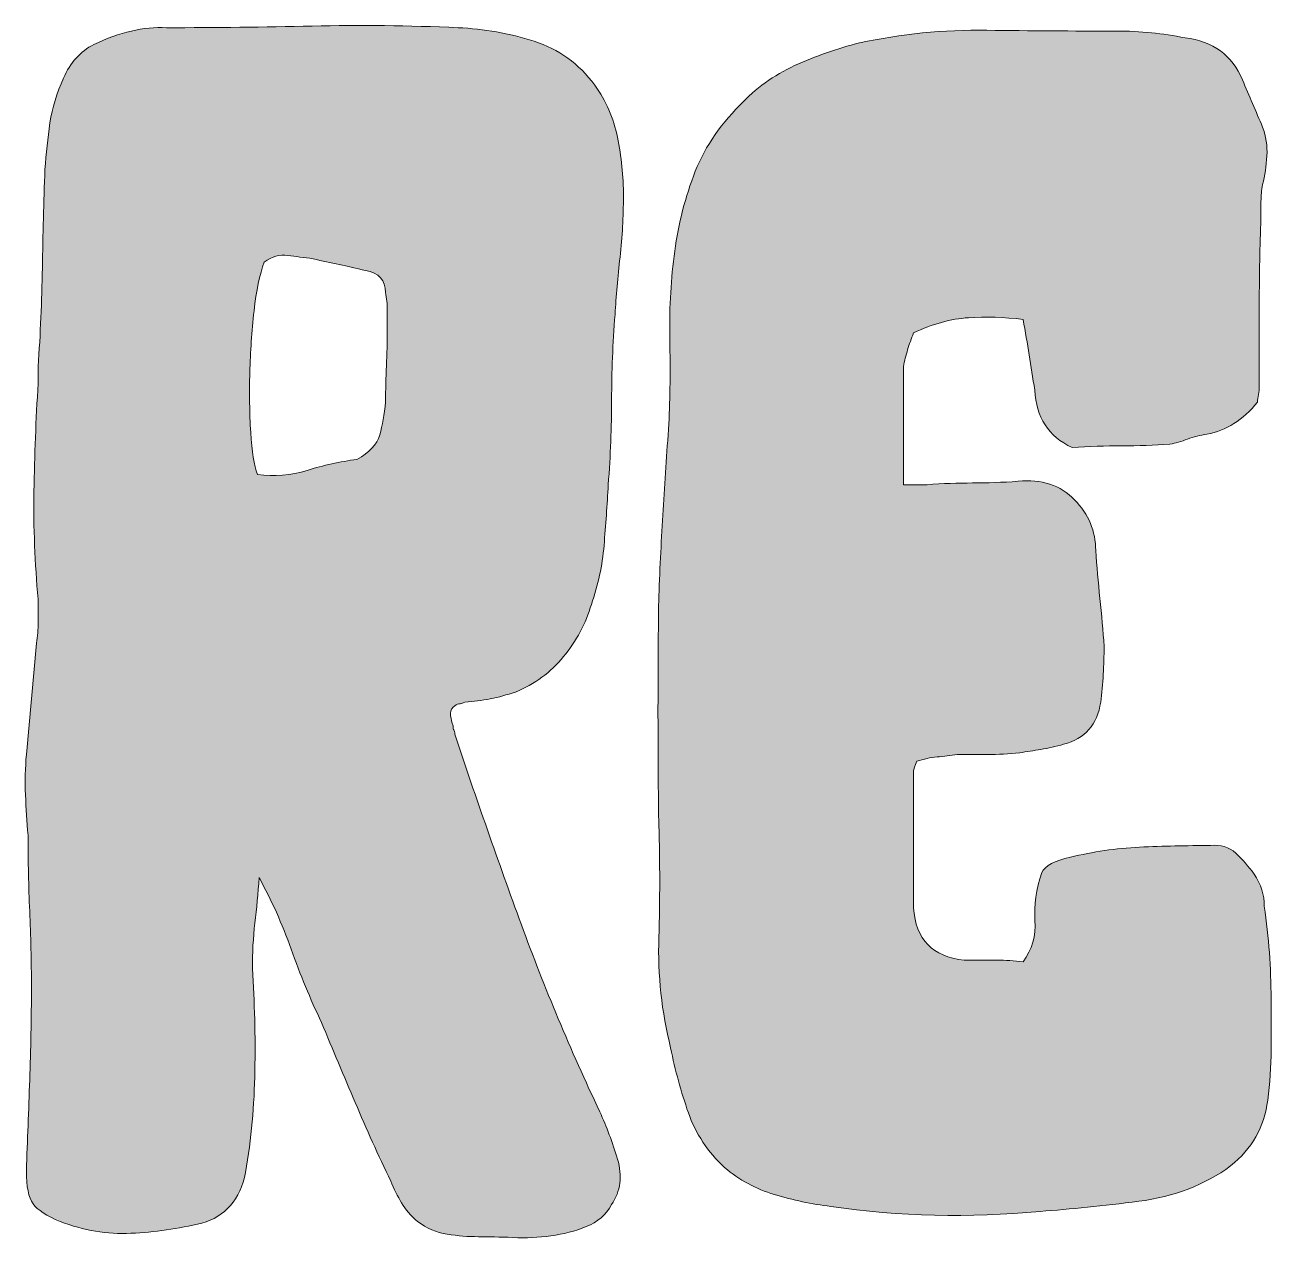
# Model space of a CAD drawing. Header units: inches. Extents: x 38 to 462, y -404 to -97.
# Drawn here: x 371.4 to 456.6, y -324.2 to -241.2 of the extents above; entities that cross this region are included whole.
import ezdxf

# ---------------------------------------------------------------- set-up
doc = ezdxf.new("R2010")
doc.units = ezdxf.units.IN
doc.header["$MEASUREMENT"] = 0
doc.layers.add('Layer 1', color=7, linetype='Continuous')

# ---------------------------------------------------------------- blocks, each defined once
blk = doc.blocks.new('block 3')
at = {"layer": 'Layer 1', "true_color": 0x0b0b0b}
h = blk.add_hatch(color=28, dxfattribs=at)
h.dxf.hatch_style = 2
edge = h.paths.add_edge_path()
edge.add_spline(control_points=[(400.791, -289.71), (402.25, -294.092), (403.771, -298.437), (405.348, -302.743), (406.923, -307.05), (408.711, -311.318), (410.711, -315.546), (411.173, -316.546), (411.577, -317.622), (411.922, -318.775), (412.268, -319.929), (412.133, -320.967), (411.518, -321.89), (411.133, -322.582), (410.556, -323.082), (409.789, -323.389), (409.018, -323.696), (408.212, -323.908), (407.365, -324.024), (406.519, -324.139), (405.653, -324.177), (404.771, -324.139), (403.886, -324.1), (403.099, -324.082), (402.406, -324.082), (401.713, -324.082), (401.002, -324.024), (400.273, -323.908), (399.54, -323.793), (398.868, -323.505), (398.253, -323.044), (397.792, -322.659), (397.426, -322.236), (397.158, -321.775), (396.887, -321.313), (396.638, -320.814), (396.409, -320.276), (395.562, -318.507), (394.754, -316.719), (393.987, -314.912), (393.216, -313.106), (392.448, -311.279), (391.679, -309.433), (390.91, -307.818), (390.218, -306.146), (389.603, -304.416), (388.986, -302.686), (388.257, -301.053), (387.411, -299.513), (387.335, -300.591), (387.238, -301.63), (387.124, -302.628), (387.008, -303.628), (386.949, -304.666), (386.949, -305.742), (387.103, -308.049), (387.162, -310.375), (387.124, -312.72), (387.084, -315.067), (386.874, -317.392), (386.488, -319.699), (386.103, -321.544), (385.105, -322.697), (383.49, -323.159), (381.874, -323.543), (380.261, -323.774), (378.646, -323.85), (377.031, -323.926), (375.416, -323.658), (373.801, -323.044), (372.878, -322.659), (372.261, -322.256), (371.956, -321.832), (371.647, -321.411), (371.495, -320.661), (371.495, -319.583), (371.571, -317.507), (371.647, -315.431), (371.724, -313.355), (371.8, -311.279), (371.84, -309.164), (371.84, -307.011), (371.84, -305.243), (371.8, -303.512), (371.724, -301.82), (371.647, -300.13), (371.61, -298.399), (371.61, -296.629), (371.533, -295.707), (371.474, -294.785), (371.436, -293.861), (371.396, -292.939), (371.417, -292.017), (371.495, -291.093), (371.495, -291.093), (372.186, -283.481), (372.186, -283.481), (372.261, -283.019), (372.301, -282.54), (372.301, -282.039), (372.301, -281.54), (372.301, -281.021), (372.301, -280.482), (372.072, -278.022), (371.973, -275.562), (372.013, -273.1), (372.051, -270.64), (372.148, -268.18), (372.301, -265.718), (372.301, -265.718), (372.301, -264.564), (372.301, -264.564), (372.455, -262.335), (372.55, -260.086), (372.59, -257.817), (372.628, -255.55), (372.685, -253.301), (372.762, -251.07), (372.838, -249.994), (372.954, -248.936), (373.11, -247.898), (373.262, -246.859), (373.571, -245.841), (374.032, -244.841), (374.493, -243.765), (375.186, -242.995), (376.109, -242.534), (377.875, -241.688), (379.529, -241.305), (381.068, -241.381), (384.45, -241.381), (387.775, -241.343), (391.045, -241.265), (394.311, -241.189), (397.637, -241.227), (401.023, -241.381), (402.789, -241.458), (404.52, -241.766), (406.213, -242.303), (407.902, -242.842), (409.288, -243.843), (410.364, -245.302), (411.133, -246.38), (411.651, -247.571), (411.922, -248.878), (412.19, -250.186), (412.327, -251.531), (412.327, -252.915), (412.327, -254.299), (412.249, -255.683), (412.095, -257.067), (411.939, -258.451), (411.825, -259.76), (411.75, -260.989), (411.594, -262.99), (411.518, -264.93), (411.518, -266.814), (411.518, -268.699), (411.44, -270.64), (411.288, -272.639), (411.211, -274.022), (411.114, -275.407), (411, -276.791), (410.884, -278.175), (410.596, -279.522), (410.134, -280.828), (409.749, -282.136), (409.113, -283.328), (408.231, -284.403), (407.346, -285.481), (406.249, -286.289), (404.944, -286.826), (403.79, -287.211), (402.638, -287.442), (401.484, -287.518), (401.328, -287.595), (401.195, -287.633), (401.079, -287.633), (400.964, -287.633), (400.829, -287.71), (400.675, -287.864), (400.521, -288.019), (400.463, -288.21), (400.502, -288.441), (400.54, -288.671), (400.599, -288.902), (400.675, -289.133), (400.675, -289.287), (400.694, -289.383), (400.734, -289.421), (400.772, -289.461), (400.791, -289.556), (400.791, -289.71)], knot_values=[0, 0, 0, 0, 1, 1, 1, 2, 2, 2, 3, 3, 3, 4, 4, 4, 5, 5, 5, 6, 6, 6, 7, 7, 7, 8, 8, 8, 9, 9, 9, 10, 10, 10, 11, 11, 11, 12, 12, 12, 13, 13, 13, 14, 14, 14, 15, 15, 15, 16, 16, 16, 17, 17, 17, 18, 18, 18, 19, 19, 19, 20, 20, 20, 21, 21, 21, 22, 22, 22, 23, 23, 23, 24, 24, 24, 25, 25, 25, 26, 26, 26, 27, 27, 27, 28, 28, 28, 29, 29, 29, 30, 30, 30, 31, 31, 31, 32, 32, 32, 33, 33, 33, 34, 34, 34, 35, 35, 35, 36, 36, 36, 37, 37, 37, 38, 38, 38, 39, 39, 39, 40, 40, 40, 41, 41, 41, 42, 42, 42, 43, 43, 43, 44, 44, 44, 45, 45, 45, 46, 46, 46, 47, 47, 47, 48, 48, 48, 49, 49, 49, 50, 50, 50, 51, 51, 51, 52, 52, 52, 53, 53, 53, 54, 54, 54, 55, 55, 55, 56, 56, 56, 57, 57, 57, 58, 58, 58, 59, 59, 59, 60, 60, 60, 61, 61, 61, 62, 62, 62, 63, 63, 63, 64, 64, 64, 64], degree=3, periodic=1)
edge = h.paths.add_edge_path()
edge.add_spline(control_points=[(394.101, -270.909), (394.947, -270.447), (395.465, -269.891), (395.659, -269.236), (395.849, -268.584), (395.985, -267.834), (396.061, -266.987), (396.061, -266.141), (396.08, -265.315), (396.12, -264.507), (396.158, -263.7), (396.177, -262.874), (396.177, -262.027), (396.177, -261.643), (396.177, -261.22), (396.177, -260.758), (396.177, -260.297), (396.137, -259.875), (396.061, -259.489), (396.061, -258.645), (395.6, -258.145), (394.678, -257.99), (394.061, -257.837), (393.467, -257.701), (392.89, -257.586), (392.313, -257.471), (391.717, -257.338), (391.102, -257.182), (390.485, -257.107), (389.91, -257.029), (389.373, -256.952), (388.834, -256.877), (388.295, -257.029), (387.758, -257.414), (387.449, -258.26), (387.219, -259.374), (387.065, -260.758), (386.911, -262.142), (386.815, -263.546), (386.777, -264.968), (386.737, -266.392), (386.758, -267.756), (386.836, -269.063), (386.911, -270.372), (387.065, -271.332), (387.297, -271.946), (388.449, -272.102), (389.584, -272.004), (390.7, -271.659), (391.812, -271.312), (392.949, -271.064), (394.101, -270.909)], knot_values=[0, 0, 0, 0, 1, 1, 1, 2, 2, 2, 3, 3, 3, 4, 4, 4, 5, 5, 5, 6, 6, 6, 7, 7, 7, 8, 8, 8, 9, 9, 9, 10, 10, 10, 11, 11, 11, 12, 12, 12, 13, 13, 13, 14, 14, 14, 15, 15, 15, 16, 16, 16, 17, 17, 17, 17], degree=3, periodic=1)
h = blk.add_hatch(color=28, dxfattribs=at)
h.dxf.hatch_style = 2
edge = h.paths.add_edge_path()
edge.add_spline(control_points=[(455.694, -266.987), (454.694, -268.218), (453.542, -268.947), (452.234, -269.178), (451.773, -269.256), (451.329, -269.372), (450.907, -269.524), (450.484, -269.679), (450.08, -269.795), (449.697, -269.871), (448.619, -269.948), (447.523, -269.986), (446.409, -269.986), (445.293, -269.986), (444.16, -270.025), (443.006, -270.101), (441.391, -269.334), (440.545, -268.025), (440.469, -266.179), (440.315, -265.334), (440.18, -264.527), (440.067, -263.758), (439.951, -262.99), (439.816, -262.182), (439.662, -261.335), (438.353, -261.182), (437.104, -261.144), (435.914, -261.22), (434.72, -261.297), (433.471, -261.643), (432.165, -262.258), (432.01, -262.643), (431.877, -263.027), (431.761, -263.411), (431.645, -263.796), (431.549, -264.181), (431.473, -264.564), (431.473, -264.564), (431.473, -272.639), (431.473, -272.639), (431.473, -272.639), (433.088, -272.639), (433.088, -272.639), (434.164, -272.563), (435.202, -272.523), (436.202, -272.523), (437.201, -272.523), (438.239, -272.485), (439.315, -272.408), (440.93, -272.254), (442.217, -272.679), (443.179, -273.677), (444.141, -274.677), (444.622, -275.83), (444.622, -277.137), (444.697, -278.215), (444.794, -279.31), (444.91, -280.424), (445.026, -281.54), (445.121, -282.635), (445.199, -283.711), (445.199, -284.328), (445.178, -284.962), (445.142, -285.615), (445.102, -286.269), (445.043, -286.904), (444.967, -287.518), (444.737, -289.057), (443.891, -290.017), (442.429, -290.401), (441.89, -290.556), (441.372, -290.672), (440.873, -290.748), (440.372, -290.825), (439.892, -290.903), (439.431, -290.978), (438.662, -291.055), (437.931, -291.093), (437.241, -291.093), (436.548, -291.093), (435.855, -291.093), (435.164, -291.093), (434.703, -291.171), (434.24, -291.229), (433.779, -291.267), (433.318, -291.306), (432.856, -291.402), (432.395, -291.554), (432.24, -291.863), (432.165, -292.093), (432.165, -292.247), (432.165, -292.247), (432.165, -301.59), (432.165, -301.59), (432.317, -303.743), (433.471, -304.935), (435.625, -305.165), (435.625, -305.165), (436.087, -305.165), (436.087, -305.165), (436.702, -305.165), (437.297, -305.165), (437.874, -305.165), (438.451, -305.165), (439.045, -305.205), (439.662, -305.28), (440.277, -304.436), (440.545, -303.492), (440.469, -302.455), (440.391, -301.417), (440.545, -300.321), (440.93, -299.167), (441.162, -298.706), (441.815, -298.36), (442.891, -298.13), (444.428, -297.745), (446.005, -297.515), (447.62, -297.437), (449.235, -297.362), (450.851, -297.322), (452.466, -297.322), (453.156, -297.246), (453.733, -297.419), (454.195, -297.841), (454.656, -298.265), (455.079, -298.746), (455.464, -299.283), (455.926, -299.975), (456.155, -300.706), (456.155, -301.474), (456.309, -302.552), (456.425, -303.608), (456.503, -304.646), (456.578, -305.684), (456.616, -306.743), (456.616, -307.818), (456.616, -308.972), (456.616, -310.125), (456.616, -311.279), (456.616, -312.432), (456.54, -313.585), (456.387, -314.738), (456.155, -316.584), (455.309, -318.084), (453.849, -319.237), (452.078, -320.545), (449.985, -321.353), (447.563, -321.659), (445.142, -321.968), (442.891, -322.198), (440.816, -322.351), (435.971, -322.813), (431.201, -322.697), (426.513, -322.006), (425.204, -321.852), (423.917, -321.583), (422.649, -321.198), (421.38, -320.814), (420.245, -320.2), (419.246, -319.352), (418.092, -318.276), (417.265, -317.027), (416.766, -315.604), (416.265, -314.181), (415.862, -312.702), (415.555, -311.163), (414.938, -308.703), (414.67, -306.186), (414.748, -303.608), (414.824, -301.033), (414.824, -298.475), (414.748, -295.938), (414.67, -290.787), (414.67, -285.557), (414.748, -280.251), (414.824, -278.253), (414.921, -276.291), (415.037, -274.369), (415.151, -272.447), (415.285, -270.487), (415.439, -268.486), (415.515, -266.64), (415.536, -264.738), (415.498, -262.776), (415.458, -260.816), (415.555, -258.895), (415.786, -257.009), (416.016, -255.127), (416.458, -253.301), (417.113, -251.531), (417.764, -249.763), (418.823, -248.148), (420.285, -246.687), (421.361, -245.533), (422.609, -244.63), (424.033, -243.975), (425.454, -243.324), (426.935, -242.804), (428.474, -242.419), (431.317, -241.804), (434.221, -241.516), (437.182, -241.554), (440.141, -241.594), (443.082, -241.612), (446.005, -241.612), (446.852, -241.612), (447.658, -241.651), (448.429, -241.726), (449.196, -241.804), (449.966, -241.919), (450.735, -242.073), (452.655, -242.303), (453.965, -243.266), (454.656, -244.957), (454.887, -245.495), (455.117, -246.034), (455.349, -246.571), (455.58, -247.11), (455.81, -247.649), (456.041, -248.186), (456.271, -248.802), (456.368, -249.455), (456.33, -250.147), (456.29, -250.838), (456.193, -251.493), (456.041, -252.107), (455.964, -252.493), (455.926, -252.877), (455.926, -253.261), (455.926, -253.646), (455.926, -254.031), (455.926, -254.414), (455.848, -256.338), (455.81, -258.26), (455.81, -260.182), (455.81, -262.104), (455.81, -264.028), (455.81, -265.949), (455.81, -266.103), (455.791, -266.277), (455.753, -266.468), (455.713, -266.66), (455.694, -266.834), (455.694, -266.987)], knot_values=[0, 0, 0, 0, 1, 1, 1, 2, 2, 2, 3, 3, 3, 4, 4, 4, 5, 5, 5, 6, 6, 6, 7, 7, 7, 8, 8, 8, 9, 9, 9, 10, 10, 10, 11, 11, 11, 12, 12, 12, 13, 13, 13, 14, 14, 14, 15, 15, 15, 16, 16, 16, 17, 17, 17, 18, 18, 18, 19, 19, 19, 20, 20, 20, 21, 21, 21, 22, 22, 22, 23, 23, 23, 24, 24, 24, 25, 25, 25, 26, 26, 26, 27, 27, 27, 28, 28, 28, 29, 29, 29, 30, 30, 30, 31, 31, 31, 32, 32, 32, 33, 33, 33, 34, 34, 34, 35, 35, 35, 36, 36, 36, 37, 37, 37, 38, 38, 38, 39, 39, 39, 40, 40, 40, 41, 41, 41, 42, 42, 42, 43, 43, 43, 44, 44, 44, 45, 45, 45, 46, 46, 46, 47, 47, 47, 48, 48, 48, 49, 49, 49, 50, 50, 50, 51, 51, 51, 52, 52, 52, 53, 53, 53, 54, 54, 54, 55, 55, 55, 56, 56, 56, 57, 57, 57, 58, 58, 58, 59, 59, 59, 60, 60, 60, 61, 61, 61, 62, 62, 62, 63, 63, 63, 64, 64, 64, 65, 65, 65, 66, 66, 66, 67, 67, 67, 68, 68, 68, 69, 69, 69, 70, 70, 70, 71, 71, 71, 72, 72, 72, 73, 73, 73, 74, 74, 74, 75, 75, 75, 76, 76, 76, 77, 77, 77, 78, 78, 78, 79, 79, 79, 80, 80, 80, 81, 81, 81, 81], degree=3, periodic=1)
at = {"layer": 'Layer 1', "lineweight": 0}
for points, knots in [([(400.791, -289.71), (402.25, -294.092), (403.771, -298.437), (405.348, -302.743), (406.923, -307.05), (408.711, -311.318), (410.711, -315.546), (411.173, -316.546), (411.577, -317.622), (411.922, -318.775), (412.268, -319.929), (412.133, -320.967), (411.518, -321.89), (411.133, -322.582), (410.556, -323.082), (409.789, -323.389), (409.018, -323.696), (408.212, -323.908), (407.365, -324.024), (406.519, -324.139), (405.653, -324.177), (404.771, -324.139), (403.886, -324.1), (403.099, -324.082), (402.406, -324.082), (401.713, -324.082), (401.002, -324.024), (400.273, -323.908), (399.54, -323.793), (398.868, -323.505), (398.253, -323.044), (397.792, -322.659), (397.426, -322.236), (397.158, -321.775), (396.887, -321.313), (396.638, -320.814), (396.409, -320.276), (395.562, -318.507), (394.754, -316.719), (393.987, -314.912), (393.216, -313.106), (392.448, -311.279), (391.679, -309.433), (390.91, -307.818), (390.218, -306.146), (389.603, -304.416), (388.986, -302.686), (388.257, -301.053), (387.411, -299.513), (387.335, -300.591), (387.238, -301.63), (387.124, -302.628), (387.008, -303.628), (386.949, -304.666), (386.949, -305.742), (387.103, -308.049), (387.162, -310.375), (387.124, -312.72), (387.084, -315.067), (386.874, -317.392), (386.488, -319.699), (386.103, -321.544), (385.105, -322.697), (383.49, -323.159), (381.874, -323.543), (380.261, -323.774), (378.646, -323.85), (377.031, -323.926), (375.416, -323.658), (373.801, -323.044), (372.878, -322.659), (372.261, -322.256), (371.956, -321.832), (371.647, -321.411), (371.495, -320.661), (371.495, -319.583), (371.571, -317.507), (371.647, -315.431), (371.724, -313.355), (371.8, -311.279), (371.84, -309.164), (371.84, -307.011), (371.84, -305.243), (371.8, -303.512), (371.724, -301.82), (371.647, -300.13), (371.61, -298.399), (371.61, -296.629), (371.533, -295.707), (371.474, -294.785), (371.436, -293.861), (371.396, -292.939), (371.417, -292.017), (371.495, -291.093), (371.495, -291.093), (372.186, -283.481), (372.186, -283.481), (372.261, -283.019), (372.301, -282.54), (372.301, -282.039), (372.301, -281.54), (372.301, -281.021), (372.301, -280.482), (372.072, -278.022), (371.973, -275.562), (372.013, -273.1), (372.051, -270.64), (372.148, -268.18), (372.301, -265.718), (372.301, -265.718), (372.301, -264.564), (372.301, -264.564), (372.455, -262.335), (372.55, -260.086), (372.59, -257.817), (372.628, -255.55), (372.685, -253.301), (372.762, -251.07), (372.838, -249.994), (372.954, -248.936), (373.11, -247.898), (373.262, -246.859), (373.571, -245.841), (374.032, -244.841), (374.493, -243.765), (375.186, -242.995), (376.109, -242.534), (377.875, -241.688), (379.529, -241.305), (381.068, -241.381), (384.45, -241.381), (387.775, -241.343), (391.045, -241.265), (394.311, -241.189), (397.637, -241.227), (401.023, -241.381), (402.789, -241.458), (404.52, -241.766), (406.213, -242.303), (407.902, -242.842), (409.288, -243.843), (410.364, -245.302), (411.133, -246.38), (411.651, -247.571), (411.922, -248.878), (412.19, -250.186), (412.327, -251.531), (412.327, -252.915), (412.327, -254.299), (412.249, -255.683), (412.095, -257.067), (411.939, -258.451), (411.825, -259.76), (411.75, -260.989), (411.594, -262.99), (411.518, -264.93), (411.518, -266.814), (411.518, -268.699), (411.44, -270.64), (411.288, -272.639), (411.211, -274.022), (411.114, -275.407), (411, -276.791), (410.884, -278.175), (410.596, -279.522), (410.134, -280.828), (409.749, -282.136), (409.113, -283.328), (408.231, -284.403), (407.346, -285.481), (406.249, -286.289), (404.944, -286.826), (403.79, -287.211), (402.638, -287.442), (401.484, -287.518), (401.328, -287.595), (401.195, -287.633), (401.079, -287.633), (400.964, -287.633), (400.829, -287.71), (400.675, -287.864), (400.521, -288.019), (400.463, -288.21), (400.502, -288.441), (400.54, -288.671), (400.599, -288.902), (400.675, -289.133), (400.675, -289.287), (400.694, -289.383), (400.734, -289.421), (400.772, -289.461), (400.791, -289.556), (400.791, -289.71)], [0, 0, 0, 0, 1, 1, 1, 2, 2, 2, 3, 3, 3, 4, 4, 4, 5, 5, 5, 6, 6, 6, 7, 7, 7, 8, 8, 8, 9, 9, 9, 10, 10, 10, 11, 11, 11, 12, 12, 12, 13, 13, 13, 14, 14, 14, 15, 15, 15, 16, 16, 16, 17, 17, 17, 18, 18, 18, 19, 19, 19, 20, 20, 20, 21, 21, 21, 22, 22, 22, 23, 23, 23, 24, 24, 24, 25, 25, 25, 26, 26, 26, 27, 27, 27, 28, 28, 28, 29, 29, 29, 30, 30, 30, 31, 31, 31, 32, 32, 32, 33, 33, 33, 34, 34, 34, 35, 35, 35, 36, 36, 36, 37, 37, 37, 38, 38, 38, 39, 39, 39, 40, 40, 40, 41, 41, 41, 42, 42, 42, 43, 43, 43, 44, 44, 44, 45, 45, 45, 46, 46, 46, 47, 47, 47, 48, 48, 48, 49, 49, 49, 50, 50, 50, 51, 51, 51, 52, 52, 52, 53, 53, 53, 54, 54, 54, 55, 55, 55, 56, 56, 56, 57, 57, 57, 58, 58, 58, 59, 59, 59, 60, 60, 60, 61, 61, 61, 62, 62, 62, 63, 63, 63, 64, 64, 64, 64]), ([(455.694, -266.987), (454.694, -268.218), (453.542, -268.947), (452.234, -269.178), (451.773, -269.256), (451.329, -269.372), (450.907, -269.524), (450.484, -269.679), (450.08, -269.795), (449.697, -269.871), (448.619, -269.948), (447.523, -269.986), (446.409, -269.986), (445.293, -269.986), (444.16, -270.025), (443.006, -270.101), (441.391, -269.334), (440.545, -268.025), (440.469, -266.179), (440.315, -265.334), (440.18, -264.527), (440.067, -263.758), (439.951, -262.99), (439.816, -262.182), (439.662, -261.335), (438.353, -261.182), (437.104, -261.144), (435.914, -261.22), (434.72, -261.297), (433.471, -261.643), (432.165, -262.258), (432.01, -262.643), (431.877, -263.027), (431.761, -263.411), (431.645, -263.796), (431.549, -264.181), (431.473, -264.564), (431.473, -264.564), (431.473, -272.639), (431.473, -272.639), (431.473, -272.639), (433.088, -272.639), (433.088, -272.639), (434.164, -272.563), (435.202, -272.523), (436.202, -272.523), (437.201, -272.523), (438.239, -272.485), (439.315, -272.408), (440.93, -272.254), (442.217, -272.679), (443.179, -273.677), (444.141, -274.677), (444.622, -275.83), (444.622, -277.137), (444.697, -278.215), (444.794, -279.31), (444.91, -280.424), (445.026, -281.54), (445.121, -282.635), (445.199, -283.711), (445.199, -284.328), (445.178, -284.962), (445.142, -285.615), (445.102, -286.269), (445.043, -286.904), (444.967, -287.518), (444.737, -289.057), (443.891, -290.017), (442.429, -290.401), (441.89, -290.556), (441.372, -290.672), (440.873, -290.748), (440.372, -290.825), (439.892, -290.903), (439.431, -290.978), (438.662, -291.055), (437.931, -291.093), (437.241, -291.093), (436.548, -291.093), (435.855, -291.093), (435.164, -291.093), (434.703, -291.171), (434.24, -291.229), (433.779, -291.267), (433.318, -291.306), (432.856, -291.402), (432.395, -291.554), (432.24, -291.863), (432.165, -292.093), (432.165, -292.247), (432.165, -292.247), (432.165, -301.59), (432.165, -301.59), (432.317, -303.743), (433.471, -304.935), (435.625, -305.165), (435.625, -305.165), (436.087, -305.165), (436.087, -305.165), (436.702, -305.165), (437.297, -305.165), (437.874, -305.165), (438.451, -305.165), (439.045, -305.205), (439.662, -305.28), (440.277, -304.436), (440.545, -303.492), (440.469, -302.455), (440.391, -301.417), (440.545, -300.321), (440.93, -299.167), (441.162, -298.706), (441.815, -298.36), (442.891, -298.13), (444.428, -297.745), (446.005, -297.515), (447.62, -297.437), (449.235, -297.362), (450.851, -297.322), (452.466, -297.322), (453.156, -297.246), (453.733, -297.419), (454.195, -297.841), (454.656, -298.265), (455.079, -298.746), (455.464, -299.283), (455.926, -299.975), (456.155, -300.706), (456.155, -301.474), (456.309, -302.552), (456.425, -303.608), (456.503, -304.646), (456.578, -305.684), (456.616, -306.743), (456.616, -307.818), (456.616, -308.972), (456.616, -310.125), (456.616, -311.279), (456.616, -312.432), (456.54, -313.585), (456.387, -314.738), (456.155, -316.584), (455.309, -318.084), (453.849, -319.237), (452.078, -320.545), (449.985, -321.353), (447.563, -321.659), (445.142, -321.968), (442.891, -322.198), (440.816, -322.351), (435.971, -322.813), (431.201, -322.697), (426.513, -322.006), (425.204, -321.852), (423.917, -321.583), (422.649, -321.198), (421.38, -320.814), (420.245, -320.2), (419.246, -319.352), (418.092, -318.276), (417.265, -317.027), (416.766, -315.604), (416.265, -314.181), (415.862, -312.702), (415.555, -311.163), (414.938, -308.703), (414.67, -306.186), (414.748, -303.608), (414.824, -301.033), (414.824, -298.475), (414.748, -295.938), (414.67, -290.787), (414.67, -285.557), (414.748, -280.251), (414.824, -278.253), (414.921, -276.291), (415.037, -274.369), (415.151, -272.447), (415.285, -270.487), (415.439, -268.486), (415.515, -266.64), (415.536, -264.738), (415.498, -262.776), (415.458, -260.816), (415.555, -258.895), (415.786, -257.009), (416.016, -255.127), (416.458, -253.301), (417.113, -251.531), (417.764, -249.763), (418.823, -248.148), (420.285, -246.687), (421.361, -245.533), (422.609, -244.63), (424.033, -243.975), (425.454, -243.324), (426.935, -242.804), (428.474, -242.419), (431.317, -241.804), (434.221, -241.516), (437.182, -241.554), (440.141, -241.594), (443.082, -241.612), (446.005, -241.612), (446.852, -241.612), (447.658, -241.651), (448.429, -241.726), (449.196, -241.804), (449.966, -241.919), (450.735, -242.073), (452.655, -242.303), (453.965, -243.266), (454.656, -244.957), (454.887, -245.495), (455.117, -246.034), (455.349, -246.571), (455.58, -247.11), (455.81, -247.649), (456.041, -248.186), (456.271, -248.802), (456.368, -249.455), (456.33, -250.147), (456.29, -250.838), (456.193, -251.493), (456.041, -252.107), (455.964, -252.493), (455.926, -252.877), (455.926, -253.261), (455.926, -253.646), (455.926, -254.031), (455.926, -254.414), (455.848, -256.338), (455.81, -258.26), (455.81, -260.182), (455.81, -262.104), (455.81, -264.028), (455.81, -265.949), (455.81, -266.103), (455.791, -266.277), (455.753, -266.468), (455.713, -266.66), (455.694, -266.834), (455.694, -266.987)], [0, 0, 0, 0, 1, 1, 1, 2, 2, 2, 3, 3, 3, 4, 4, 4, 5, 5, 5, 6, 6, 6, 7, 7, 7, 8, 8, 8, 9, 9, 9, 10, 10, 10, 11, 11, 11, 12, 12, 12, 13, 13, 13, 14, 14, 14, 15, 15, 15, 16, 16, 16, 17, 17, 17, 18, 18, 18, 19, 19, 19, 20, 20, 20, 21, 21, 21, 22, 22, 22, 23, 23, 23, 24, 24, 24, 25, 25, 25, 26, 26, 26, 27, 27, 27, 28, 28, 28, 29, 29, 29, 30, 30, 30, 31, 31, 31, 32, 32, 32, 33, 33, 33, 34, 34, 34, 35, 35, 35, 36, 36, 36, 37, 37, 37, 38, 38, 38, 39, 39, 39, 40, 40, 40, 41, 41, 41, 42, 42, 42, 43, 43, 43, 44, 44, 44, 45, 45, 45, 46, 46, 46, 47, 47, 47, 48, 48, 48, 49, 49, 49, 50, 50, 50, 51, 51, 51, 52, 52, 52, 53, 53, 53, 54, 54, 54, 55, 55, 55, 56, 56, 56, 57, 57, 57, 58, 58, 58, 59, 59, 59, 60, 60, 60, 61, 61, 61, 62, 62, 62, 63, 63, 63, 64, 64, 64, 65, 65, 65, 66, 66, 66, 67, 67, 67, 68, 68, 68, 69, 69, 69, 70, 70, 70, 71, 71, 71, 72, 72, 72, 73, 73, 73, 74, 74, 74, 75, 75, 75, 76, 76, 76, 77, 77, 77, 78, 78, 78, 79, 79, 79, 80, 80, 80, 81, 81, 81, 81]), ([(394.101, -270.909), (394.947, -270.447), (395.465, -269.891), (395.659, -269.236), (395.849, -268.584), (395.985, -267.834), (396.061, -266.987), (396.061, -266.141), (396.08, -265.315), (396.12, -264.507), (396.158, -263.7), (396.177, -262.874), (396.177, -262.027), (396.177, -261.643), (396.177, -261.22), (396.177, -260.758), (396.177, -260.297), (396.137, -259.875), (396.061, -259.489), (396.061, -258.645), (395.6, -258.145), (394.678, -257.99), (394.061, -257.837), (393.467, -257.701), (392.89, -257.586), (392.313, -257.471), (391.717, -257.338), (391.102, -257.182), (390.485, -257.107), (389.91, -257.029), (389.373, -256.952), (388.834, -256.877), (388.295, -257.029), (387.758, -257.414), (387.449, -258.26), (387.219, -259.374), (387.065, -260.758), (386.911, -262.142), (386.815, -263.546), (386.777, -264.968), (386.737, -266.392), (386.758, -267.756), (386.836, -269.063), (386.911, -270.372), (387.065, -271.332), (387.297, -271.946), (388.449, -272.102), (389.584, -272.004), (390.7, -271.659), (391.812, -271.312), (392.949, -271.064), (394.101, -270.909)], [0, 0, 0, 0, 1, 1, 1, 2, 2, 2, 3, 3, 3, 4, 4, 4, 5, 5, 5, 6, 6, 6, 7, 7, 7, 8, 8, 8, 9, 9, 9, 10, 10, 10, 11, 11, 11, 12, 12, 12, 13, 13, 13, 14, 14, 14, 15, 15, 15, 16, 16, 16, 17, 17, 17, 17])]:
    blk.add_open_spline(points, degree=3, knots=knots, dxfattribs=at)
blk = doc.blocks.new('block 2')
at = {"layer": 'Layer 1'}
blk.add_blockref('block 3', (0, 0), dxfattribs=at)

msp = doc.modelspace()

# ---------------------------------------------------------------- block references
at = {"layer": 'Layer 1'}
msp.add_blockref('block 2', (0, 0), dxfattribs=at)

doc.saveas('drawing.dxf')
